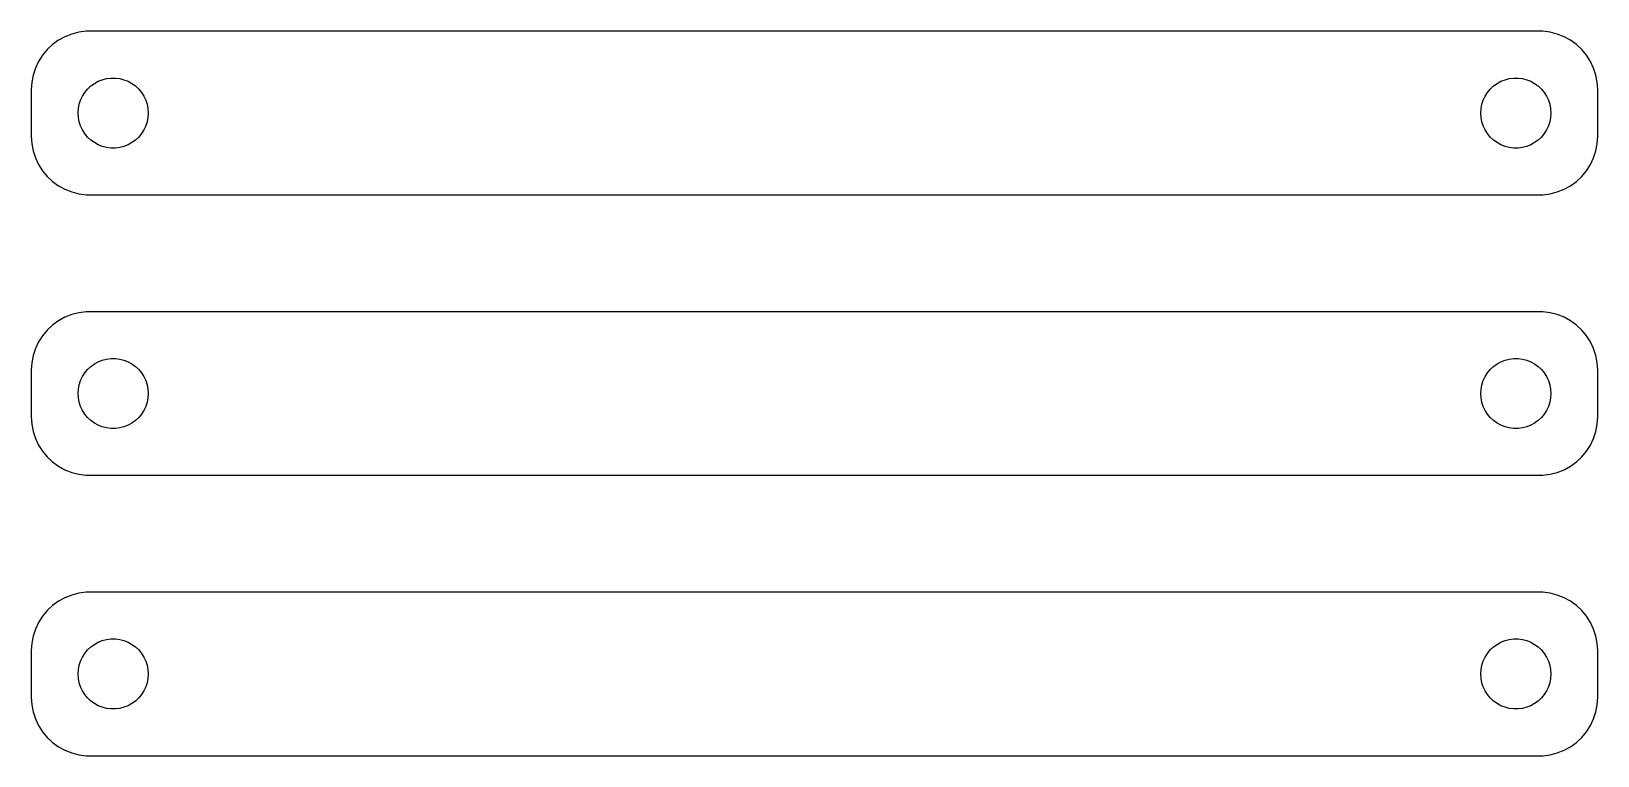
# Model space of a CAD drawing. Header units: metres. Extents: x -67 to 67, y 41 to 103.
import ezdxf

# ---------------------------------------------------------------- set-up
doc = ezdxf.new("R2010")
doc.units = ezdxf.units.M

msp = doc.modelspace()

# ---------------------------------------------------------------- linework, layer by layer
for p, q in [((-65.1871, 101.853), (-65.6448, 101.423)), ((-64.6791, 102.222), (-65.1871, 101.853)), ((-64.1289, 102.524), (-64.6791, 102.222)), ((-63.5451, 102.755), (-64.1289, 102.524)), ((-62.9369, 102.911), (-63.5451, 102.755)), ((-62.3139, 102.99), (-62.9369, 102.911)), ((62.3139, 102.99), (-62.3139, 102.99)), ((62.9369, 102.911), (62.3139, 102.99)), ((63.5451, 102.755), (62.9369, 102.911)), ((64.1289, 102.524), (63.5451, 102.755)), ((64.6791, 102.222), (64.1289, 102.524)), ((65.1871, 101.853), (64.6791, 102.222)), ((65.6448, 101.423), (65.1871, 101.853)), ((-66.0451, 100.939), (-66.3815, 100.409)), ((-65.6448, 101.423), (-66.0451, 100.939)), ((66.0451, 100.939), (65.6448, 101.423)), ((66.3815, 100.409), (66.0451, 100.939)), ((-66.8429, 99.2434), (-66.9606, 98.6267)), ((-66.6489, 99.8406), (-66.8429, 99.2434)), ((-66.3815, 100.409), (-66.6489, 99.8406)), ((66.6489, 99.8406), (66.3815, 100.409)), ((66.8429, 99.2434), (66.6489, 99.8406)), ((66.9606, 98.6267), (66.8429, 99.2434)), ((-66.9606, 98.6267), (-67, 98)), ((-67, 98), (-67, 94)), ((-62.427, 97.7634), (-62.1869, 98.0536)), ((-62.1869, 98.0536), (-61.9123, 98.3115)), ((-61.9123, 98.3115), (-61.6075, 98.533)), ((-61.6075, 98.533), (-61.2773, 98.7145)), ((-61.2773, 98.7145), (-60.927, 98.8532)), ((-60.927, 98.8532), (-60.5621, 98.9469)), ((-60.5621, 98.9469), (-60.1884, 98.9941)), ((-60.1884, 98.9941), (-59.8116, 98.9941)), ((-59.8116, 98.9941), (-59.4379, 98.9469)), ((-59.4379, 98.9469), (-59.0729, 98.8532)), ((-59.0729, 98.8532), (-58.7227, 98.7145)), ((-58.7227, 98.7145), (-58.3925, 98.533)), ((-58.3925, 98.533), (-58.0877, 98.3115)), ((-58.0877, 98.3115), (-57.8131, 98.0536)), ((-57.8131, 98.0536), (-57.5729, 97.7634)), ((57.5729, 97.7634), (57.8131, 98.0536)), ((57.8131, 98.0536), (58.0877, 98.3115)), ((58.0877, 98.3115), (58.3925, 98.533)), ((58.3925, 98.533), (58.7227, 98.7145)), ((58.7227, 98.7145), (59.0729, 98.8532)), ((59.0729, 98.8532), (59.4379, 98.9469)), ((59.4379, 98.9469), (59.8116, 98.9941)), ((59.8116, 98.9941), (60.1884, 98.9941)), ((60.1884, 98.9941), (60.5621, 98.9469)), ((60.5621, 98.9469), (60.927, 98.8532)), ((60.927, 98.8532), (61.2773, 98.7145)), ((61.2773, 98.7145), (61.6075, 98.533)), ((61.6075, 98.533), (61.9123, 98.3115)), ((61.9123, 98.3115), (62.1869, 98.0536)), ((62.1869, 98.0536), (62.427, 97.7634)), ((67, 98), (66.9606, 98.6267)), ((67, 94), (67, 98)), ((-62.9763, 96.376), (-62.9057, 96.7461)), ((-62.9057, 96.7461), (-62.7893, 97.1044)), ((-62.7893, 97.1044), (-62.6289, 97.4453)), ((-62.6289, 97.4453), (-62.427, 97.7634)), ((-57.5729, 97.7634), (-57.3711, 97.4453)), ((-57.3711, 97.4453), (-57.2107, 97.1044)), ((-57.2107, 97.1044), (-57.0942, 96.7461)), ((-57.0942, 96.7461), (-57.0237, 96.376)), ((57.0237, 96.376), (57.0942, 96.7461)), ((57.0942, 96.7461), (57.2107, 97.1044)), ((57.2107, 97.1044), (57.3711, 97.4453)), ((57.3711, 97.4453), (57.5729, 97.7634)), ((62.427, 97.7634), (62.6289, 97.4453)), ((62.6289, 97.4453), (62.7893, 97.1044)), ((62.7893, 97.1044), (62.9057, 96.7461)), ((62.9057, 96.7461), (62.9763, 96.376)), ((-63, 96), (-62.9763, 96.376)), ((-62.9763, 95.624), (-63, 96)), ((-62.9057, 95.2539), (-62.9763, 95.624)), ((-62.7893, 94.8956), (-62.9057, 95.2539)), ((-57.0942, 95.2539), (-57.2107, 94.8956)), ((-57.0237, 95.624), (-57.0942, 95.2539)), ((-57.0237, 96.376), (-57, 96)), ((-57, 96), (-57.0237, 95.624)), ((57, 96), (57.0237, 96.376)), ((57.0237, 95.624), (57, 96)), ((57.0942, 95.2539), (57.0237, 95.624)), ((57.2107, 94.8956), (57.0942, 95.2539)), ((62.9057, 95.2539), (62.7893, 94.8956)), ((62.9763, 95.624), (62.9057, 95.2539)), ((62.9763, 96.376), (63, 96)), ((63, 96), (62.9763, 95.624)), ((-67, 94), (-66.9606, 93.3733)), ((-62.6289, 94.5547), (-62.7893, 94.8956)), ((-62.427, 94.2366), (-62.6289, 94.5547)), ((-62.1869, 93.9464), (-62.427, 94.2366)), ((-61.9123, 93.6885), (-62.1869, 93.9464)), ((-57.8131, 93.9464), (-58.0877, 93.6885)), ((-57.5729, 94.2366), (-57.8131, 93.9464)), ((-57.3711, 94.5547), (-57.5729, 94.2366)), ((-57.2107, 94.8956), (-57.3711, 94.5547)), ((57.3711, 94.5547), (57.2107, 94.8956)), ((57.5729, 94.2366), (57.3711, 94.5547)), ((57.8131, 93.9464), (57.5729, 94.2366)), ((58.0877, 93.6885), (57.8131, 93.9464)), ((62.1869, 93.9464), (61.9123, 93.6885)), ((62.427, 94.2366), (62.1869, 93.9464)), ((62.6289, 94.5547), (62.427, 94.2366)), ((62.7893, 94.8956), (62.6289, 94.5547)), ((66.9606, 93.3733), (67, 94)), ((-66.9606, 93.3733), (-66.8429, 92.7566)), ((-66.8429, 92.7566), (-66.6489, 92.1594)), ((-61.6075, 93.467), (-61.9123, 93.6885)), ((-61.2773, 93.2855), (-61.6075, 93.467)), ((-60.927, 93.1468), (-61.2773, 93.2855)), ((-60.5621, 93.0531), (-60.927, 93.1468)), ((-60.1884, 93.0059), (-60.5621, 93.0531)), ((-59.8116, 93.0059), (-60.1884, 93.0059)), ((-59.4379, 93.0531), (-59.8116, 93.0059)), ((-59.0729, 93.1468), (-59.4379, 93.0531)), ((-58.7227, 93.2855), (-59.0729, 93.1468)), ((-58.3925, 93.467), (-58.7227, 93.2855)), ((-58.0877, 93.6885), (-58.3925, 93.467)), ((58.3925, 93.467), (58.0877, 93.6885)), ((58.7227, 93.2855), (58.3925, 93.467)), ((59.0729, 93.1468), (58.7227, 93.2855)), ((59.4379, 93.0531), (59.0729, 93.1468)), ((59.8116, 93.0059), (59.4379, 93.0531)), ((60.1884, 93.0059), (59.8116, 93.0059)), ((60.5621, 93.0531), (60.1884, 93.0059)), ((60.927, 93.1468), (60.5621, 93.0531)), ((61.2773, 93.2855), (60.927, 93.1468)), ((61.6075, 93.467), (61.2773, 93.2855)), ((61.9123, 93.6885), (61.6075, 93.467)), ((66.6489, 92.1594), (66.8429, 92.7566)), ((66.8429, 92.7566), (66.9606, 93.3733)), ((-66.6489, 92.1594), (-66.3815, 91.5912)), ((-66.3815, 91.5912), (-66.0451, 91.0611)), ((66.0451, 91.0611), (66.3815, 91.5912)), ((66.3815, 91.5912), (66.6489, 92.1594)), ((-66.0451, 91.0611), (-65.6448, 90.5773)), ((-65.6448, 90.5773), (-65.1871, 90.1474)), ((-65.1871, 90.1474), (-64.6791, 89.7784)), ((64.6791, 89.7784), (65.1871, 90.1474)), ((65.1871, 90.1474), (65.6448, 90.5773)), ((65.6448, 90.5773), (66.0451, 91.0611)), ((-64.6791, 89.7784), (-64.1289, 89.4759)), ((-64.1289, 89.4759), (-63.5451, 89.2447)), ((-63.5451, 89.2447), (-62.9369, 89.0886)), ((-62.9369, 89.0886), (-62.3139, 89.0099)), ((-62.3139, 89.0099), (62.3139, 89.0099)), ((62.3139, 89.0099), (62.9369, 89.0886)), ((62.9369, 89.0886), (63.5451, 89.2447)), ((63.5451, 89.2447), (64.1289, 89.4759)), ((64.1289, 89.4759), (64.6791, 89.7784)), ((-65.1871, 77.8526), (-65.6448, 77.4227)), ((-64.6791, 78.2216), (-65.1871, 77.8526)), ((-64.1289, 78.5241), (-64.6791, 78.2216)), ((-63.5451, 78.7553), (-64.1289, 78.5241)), ((-62.9369, 78.9114), (-63.5451, 78.7553)), ((-62.3139, 78.9901), (-62.9369, 78.9114)), ((62.3139, 78.9901), (-62.3139, 78.9901)), ((62.9369, 78.9114), (62.3139, 78.9901)), ((63.5451, 78.7553), (62.9369, 78.9114)), ((64.1289, 78.5241), (63.5451, 78.7553)), ((64.6791, 78.2216), (64.1289, 78.5241)), ((65.1871, 77.8526), (64.6791, 78.2216)), ((65.6448, 77.4227), (65.1871, 77.8526)), ((-66.3815, 76.4088), (-66.6489, 75.8406)), ((-66.0451, 76.9389), (-66.3815, 76.4088)), ((-65.6448, 77.4227), (-66.0451, 76.9389)), ((66.0451, 76.9389), (65.6448, 77.4227)), ((66.3815, 76.4088), (66.0451, 76.9389)), ((66.6489, 75.8406), (66.3815, 76.4088)), ((-66.8429, 75.2434), (-66.9606, 74.6267)), ((-66.6489, 75.8406), (-66.8429, 75.2434)), ((66.8429, 75.2434), (66.6489, 75.8406)), ((66.9606, 74.6267), (66.8429, 75.2434)), ((-66.9606, 74.6267), (-67, 74)), ((-67, 74), (-67, 70)), ((-62.6289, 73.4453), (-62.427, 73.7634)), ((-62.427, 73.7634), (-62.1869, 74.0536)), ((-62.1869, 74.0536), (-61.9123, 74.3115)), ((-61.9123, 74.3115), (-61.6075, 74.533)), ((-61.6075, 74.533), (-61.2773, 74.7145)), ((-61.2773, 74.7145), (-60.927, 74.8532)), ((-60.927, 74.8532), (-60.5621, 74.9469)), ((-60.5621, 74.9469), (-60.1884, 74.9941)), ((-60.1884, 74.9941), (-59.8116, 74.9941)), ((-59.8116, 74.9941), (-59.4379, 74.9469)), ((-59.4379, 74.9469), (-59.0729, 74.8532)), ((-59.0729, 74.8532), (-58.7227, 74.7145)), ((-58.7227, 74.7145), (-58.3925, 74.533)), ((-58.3925, 74.533), (-58.0877, 74.3115)), ((-58.0877, 74.3115), (-57.8131, 74.0536)), ((-57.8131, 74.0536), (-57.5729, 73.7634)), ((-57.5729, 73.7634), (-57.3711, 73.4453)), ((57.3711, 73.4453), (57.5729, 73.7634)), ((57.5729, 73.7634), (57.8131, 74.0536)), ((57.8131, 74.0536), (58.0877, 74.3115)), ((58.0877, 74.3115), (58.3925, 74.533)), ((58.3925, 74.533), (58.7227, 74.7145)), ((58.7227, 74.7145), (59.0729, 74.8532)), ((59.0729, 74.8532), (59.4379, 74.9469)), ((59.4379, 74.9469), (59.8116, 74.9941)), ((59.8116, 74.9941), (60.1884, 74.9941)), ((60.1884, 74.9941), (60.5621, 74.9469)), ((60.5621, 74.9469), (60.927, 74.8532)), ((60.927, 74.8532), (61.2773, 74.7145)), ((61.2773, 74.7145), (61.6075, 74.533)), ((61.6075, 74.533), (61.9123, 74.3115)), ((61.9123, 74.3115), (62.1869, 74.0536)), ((62.1869, 74.0536), (62.427, 73.7634)), ((62.427, 73.7634), (62.6289, 73.4453)), ((67, 74), (66.9606, 74.6267)), ((67, 70), (67, 74)), ((-63, 72), (-62.9763, 72.376)), ((-62.9763, 72.376), (-62.9057, 72.7461)), ((-62.9057, 72.7461), (-62.7893, 73.1044)), ((-62.7893, 73.1044), (-62.6289, 73.4453)), ((-57.3711, 73.4453), (-57.2107, 73.1044)), ((-57.2107, 73.1044), (-57.0942, 72.7461)), ((-57.0942, 72.7461), (-57.0237, 72.376)), ((-57.0237, 72.376), (-57, 72)), ((57, 72), (57.0237, 72.376)), ((57.0237, 72.376), (57.0942, 72.7461)), ((57.0942, 72.7461), (57.2107, 73.1044)), ((57.2107, 73.1044), (57.3711, 73.4453)), ((62.6289, 73.4453), (62.7893, 73.1044)), ((62.7893, 73.1044), (62.9057, 72.7461)), ((62.9057, 72.7461), (62.9763, 72.376)), ((62.9763, 72.376), (63, 72)), ((-62.9763, 71.624), (-63, 72)), ((-62.9057, 71.2539), (-62.9763, 71.624)), ((-62.7893, 70.8956), (-62.9057, 71.2539)), ((-57.0942, 71.2539), (-57.2107, 70.8956)), ((-57.0237, 71.624), (-57.0942, 71.2539)), ((-57, 72), (-57.0237, 71.624)), ((57.0237, 71.624), (57, 72)), ((57.0942, 71.2539), (57.0237, 71.624)), ((57.2107, 70.8956), (57.0942, 71.2539)), ((62.9057, 71.2539), (62.7893, 70.8956)), ((62.9763, 71.624), (62.9057, 71.2539)), ((63, 72), (62.9763, 71.624)), ((-67, 70), (-66.9606, 69.3733)), ((-62.6289, 70.5547), (-62.7893, 70.8956)), ((-62.427, 70.2366), (-62.6289, 70.5547)), ((-62.1869, 69.9464), (-62.427, 70.2366)), ((-61.9123, 69.6885), (-62.1869, 69.9464)), ((-61.6075, 69.467), (-61.9123, 69.6885)), ((-58.0877, 69.6885), (-58.3925, 69.467)), ((-57.8131, 69.9464), (-58.0877, 69.6885)), ((-57.5729, 70.2366), (-57.8131, 69.9464)), ((-57.3711, 70.5547), (-57.5729, 70.2366)), ((-57.2107, 70.8956), (-57.3711, 70.5547)), ((57.3711, 70.5547), (57.2107, 70.8956)), ((57.5729, 70.2366), (57.3711, 70.5547)), ((57.8131, 69.9464), (57.5729, 70.2366)), ((58.0877, 69.6885), (57.8131, 69.9464)), ((58.3925, 69.467), (58.0877, 69.6885)), ((61.9123, 69.6885), (61.6075, 69.467)), ((62.1869, 69.9464), (61.9123, 69.6885)), ((62.427, 70.2366), (62.1869, 69.9464)), ((62.6289, 70.5547), (62.427, 70.2366)), ((62.7893, 70.8956), (62.6289, 70.5547)), ((66.9606, 69.3733), (67, 70)), ((-66.9606, 69.3733), (-66.8429, 68.7566)), ((-66.8429, 68.7566), (-66.6489, 68.1594)), ((-61.2773, 69.2855), (-61.6075, 69.467)), ((-60.927, 69.1468), (-61.2773, 69.2855)), ((-60.5621, 69.0531), (-60.927, 69.1468)), ((-60.1884, 69.0059), (-60.5621, 69.0531)), ((-59.8116, 69.0059), (-60.1884, 69.0059)), ((-59.4379, 69.0531), (-59.8116, 69.0059)), ((-59.0729, 69.1468), (-59.4379, 69.0531)), ((-58.7227, 69.2855), (-59.0729, 69.1468)), ((-58.3925, 69.467), (-58.7227, 69.2855)), ((58.7227, 69.2855), (58.3925, 69.467)), ((59.0729, 69.1468), (58.7227, 69.2855)), ((59.4379, 69.0531), (59.0729, 69.1468)), ((59.8116, 69.0059), (59.4379, 69.0531)), ((60.1884, 69.0059), (59.8116, 69.0059)), ((60.5621, 69.0531), (60.1884, 69.0059)), ((60.927, 69.1468), (60.5621, 69.0531)), ((61.2773, 69.2855), (60.927, 69.1468)), ((61.6075, 69.467), (61.2773, 69.2855)), ((66.6489, 68.1594), (66.8429, 68.7566)), ((66.8429, 68.7566), (66.9606, 69.3733)), ((-66.6489, 68.1594), (-66.3815, 67.5912)), ((-66.3815, 67.5912), (-66.0451, 67.0611)), ((-66.0451, 67.0611), (-65.6448, 66.5773)), ((65.6448, 66.5773), (66.0451, 67.0611)), ((66.0451, 67.0611), (66.3815, 67.5912)), ((66.3815, 67.5912), (66.6489, 68.1594)), ((-65.6448, 66.5773), (-65.1871, 66.1474)), ((-65.1871, 66.1474), (-64.6791, 65.7784)), ((-64.6791, 65.7784), (-64.1289, 65.4759)), ((64.1289, 65.4759), (64.6791, 65.7784)), ((64.6791, 65.7784), (65.1871, 66.1474)), ((65.1871, 66.1474), (65.6448, 66.5773)), ((-64.1289, 65.4759), (-63.5451, 65.2447)), ((-63.5451, 65.2447), (-62.9369, 65.0886)), ((-62.9369, 65.0886), (-62.3139, 65.0099)), ((-62.3139, 65.0099), (62.3139, 65.0099)), ((62.3139, 65.0099), (62.9369, 65.0886)), ((62.9369, 65.0886), (63.5451, 65.2447)), ((63.5451, 65.2447), (64.1289, 65.4759)), ((-62.3139, 54.9901), (-62.9369, 54.9114)), ((62.3139, 54.9901), (-62.3139, 54.9901)), ((62.9369, 54.9114), (62.3139, 54.9901)), ((-65.1871, 53.8526), (-65.6448, 53.4227)), ((-64.6791, 54.2216), (-65.1871, 53.8526)), ((-64.1289, 54.5241), (-64.6791, 54.2216)), ((-63.5451, 54.7553), (-64.1289, 54.5241)), ((-62.9369, 54.9114), (-63.5451, 54.7553)), ((63.5451, 54.7553), (62.9369, 54.9114)), ((64.1289, 54.5241), (63.5451, 54.7553)), ((64.6791, 54.2216), (64.1289, 54.5241)), ((65.1871, 53.8526), (64.6791, 54.2216)), ((65.6448, 53.4227), (65.1871, 53.8526)), ((-66.3815, 52.4088), (-66.6489, 51.8406)), ((-66.0451, 52.9389), (-66.3815, 52.4088)), ((-65.6448, 53.4227), (-66.0451, 52.9389)), ((66.0451, 52.9389), (65.6448, 53.4227)), ((66.3815, 52.4088), (66.0451, 52.9389)), ((66.6489, 51.8406), (66.3815, 52.4088)), ((-66.8429, 51.2434), (-66.9606, 50.6267)), ((-66.6489, 51.8406), (-66.8429, 51.2434)), ((-60.927, 50.8532), (-60.5621, 50.9469)), ((-60.5621, 50.9469), (-60.1884, 50.9941)), ((-60.1884, 50.9941), (-59.8116, 50.9941)), ((-59.8116, 50.9941), (-59.4379, 50.9469)), ((-59.4379, 50.9469), (-59.0729, 50.8532)), ((59.0729, 50.8532), (59.4379, 50.9469)), ((59.4379, 50.9469), (59.8116, 50.9941)), ((59.8116, 50.9941), (60.1884, 50.9941)), ((60.1884, 50.9941), (60.5621, 50.9469)), ((60.5621, 50.9469), (60.927, 50.8532)), ((66.8429, 51.2434), (66.6489, 51.8406)), ((66.9606, 50.6267), (66.8429, 51.2434)), ((-66.9606, 50.6267), (-67, 50)), ((-67, 50), (-67, 46)), ((-62.6289, 49.4453), (-62.427, 49.7634)), ((-62.427, 49.7634), (-62.1869, 50.0536)), ((-62.1869, 50.0536), (-61.9123, 50.3115)), ((-61.9123, 50.3115), (-61.6075, 50.533)), ((-61.6075, 50.533), (-61.2773, 50.7145)), ((-61.2773, 50.7145), (-60.927, 50.8532)), ((-59.0729, 50.8532), (-58.7227, 50.7145)), ((-58.7227, 50.7145), (-58.3925, 50.533)), ((-58.3925, 50.533), (-58.0877, 50.3115)), ((-58.0877, 50.3115), (-57.8131, 50.0536)), ((-57.8131, 50.0536), (-57.5729, 49.7634)), ((-57.5729, 49.7634), (-57.3711, 49.4453)), ((57.3711, 49.4453), (57.5729, 49.7634)), ((57.5729, 49.7634), (57.8131, 50.0536)), ((57.8131, 50.0536), (58.0877, 50.3115)), ((58.0877, 50.3115), (58.3925, 50.533)), ((58.3925, 50.533), (58.7227, 50.7145)), ((58.7227, 50.7145), (59.0729, 50.8532)), ((60.927, 50.8532), (61.2773, 50.7145)), ((61.2773, 50.7145), (61.6075, 50.533)), ((61.6075, 50.533), (61.9123, 50.3115)), ((61.9123, 50.3115), (62.1869, 50.0536)), ((62.1869, 50.0536), (62.427, 49.7634)), ((62.427, 49.7634), (62.6289, 49.4453)), ((67, 50), (66.9606, 50.6267)), ((67, 46), (67, 50)), ((-63, 48), (-62.9763, 48.376)), ((-62.9763, 48.376), (-62.9057, 48.7461)), ((-62.9057, 48.7461), (-62.7893, 49.1044)), ((-62.7893, 49.1044), (-62.6289, 49.4453)), ((-57.3711, 49.4453), (-57.2107, 49.1044)), ((-57.2107, 49.1044), (-57.0942, 48.7461)), ((-57.0942, 48.7461), (-57.0237, 48.376)), ((-57.0237, 48.376), (-57, 48)), ((57, 48), (57.0237, 48.376)), ((57.0237, 48.376), (57.0942, 48.7461)), ((57.0942, 48.7461), (57.2107, 49.1044)), ((57.2107, 49.1044), (57.3711, 49.4453)), ((62.6289, 49.4453), (62.7893, 49.1044)), ((62.7893, 49.1044), (62.9057, 48.7461)), ((62.9057, 48.7461), (62.9763, 48.376)), ((62.9763, 48.376), (63, 48)), ((-62.9763, 47.624), (-63, 48)), ((-62.9057, 47.2539), (-62.9763, 47.624)), ((-62.7893, 46.8956), (-62.9057, 47.2539)), ((-57.0942, 47.2539), (-57.2107, 46.8956)), ((-57.0237, 47.624), (-57.0942, 47.2539)), ((-57, 48), (-57.0237, 47.624)), ((57.0237, 47.624), (57, 48)), ((57.0942, 47.2539), (57.0237, 47.624)), ((57.2107, 46.8956), (57.0942, 47.2539)), ((62.9057, 47.2539), (62.7893, 46.8956)), ((62.9763, 47.624), (62.9057, 47.2539)), ((63, 48), (62.9763, 47.624)), ((-67, 46), (-66.9606, 45.3733)), ((-62.6289, 46.5547), (-62.7893, 46.8956)), ((-62.427, 46.2366), (-62.6289, 46.5547)), ((-62.1869, 45.9464), (-62.427, 46.2366)), ((-61.9123, 45.6885), (-62.1869, 45.9464)), ((-61.6075, 45.467), (-61.9123, 45.6885)), ((-58.0877, 45.6885), (-58.3925, 45.467)), ((-57.8131, 45.9464), (-58.0877, 45.6885)), ((-57.5729, 46.2366), (-57.8131, 45.9464)), ((-57.3711, 46.5547), (-57.5729, 46.2366)), ((-57.2107, 46.8956), (-57.3711, 46.5547)), ((57.3711, 46.5547), (57.2107, 46.8956)), ((57.5729, 46.2366), (57.3711, 46.5547)), ((57.8131, 45.9464), (57.5729, 46.2366)), ((58.0877, 45.6885), (57.8131, 45.9464)), ((58.3925, 45.467), (58.0877, 45.6885)), ((61.9123, 45.6885), (61.6075, 45.467)), ((62.1869, 45.9464), (61.9123, 45.6885)), ((62.427, 46.2366), (62.1869, 45.9464)), ((62.6289, 46.5547), (62.427, 46.2366)), ((62.7893, 46.8956), (62.6289, 46.5547)), ((66.9606, 45.3733), (67, 46)), ((-66.9606, 45.3733), (-66.8429, 44.7566)), ((-66.8429, 44.7566), (-66.6489, 44.1594)), ((-61.2773, 45.2855), (-61.6075, 45.467)), ((-60.927, 45.1468), (-61.2773, 45.2855)), ((-60.5621, 45.0531), (-60.927, 45.1468)), ((-60.1884, 45.0059), (-60.5621, 45.0531)), ((-59.8116, 45.0059), (-60.1884, 45.0059)), ((-59.4379, 45.0531), (-59.8116, 45.0059)), ((-59.0729, 45.1468), (-59.4379, 45.0531)), ((-58.7227, 45.2855), (-59.0729, 45.1468)), ((-58.3925, 45.467), (-58.7227, 45.2855)), ((58.7227, 45.2855), (58.3925, 45.467)), ((59.0729, 45.1468), (58.7227, 45.2855)), ((59.4379, 45.0531), (59.0729, 45.1468)), ((59.8116, 45.0059), (59.4379, 45.0531)), ((60.1884, 45.0059), (59.8116, 45.0059)), ((60.5621, 45.0531), (60.1884, 45.0059)), ((60.927, 45.1468), (60.5621, 45.0531)), ((61.2773, 45.2855), (60.927, 45.1468)), ((61.6075, 45.467), (61.2773, 45.2855)), ((66.6489, 44.1594), (66.8429, 44.7566)), ((66.8429, 44.7566), (66.9606, 45.3733)), ((-66.6489, 44.1594), (-66.3815, 43.5912)), ((-66.3815, 43.5912), (-66.0451, 43.0611)), ((-66.0451, 43.0611), (-65.6448, 42.5773)), ((65.6448, 42.5773), (66.0451, 43.0611)), ((66.0451, 43.0611), (66.3815, 43.5912)), ((66.3815, 43.5912), (66.6489, 44.1594)), ((-65.6448, 42.5773), (-65.1871, 42.1474)), ((-65.1871, 42.1474), (-64.6791, 41.7784)), ((-64.6791, 41.7784), (-64.1289, 41.4759)), ((64.1289, 41.4759), (64.6791, 41.7784)), ((64.6791, 41.7784), (65.1871, 42.1474)), ((65.1871, 42.1474), (65.6448, 42.5773)), ((-64.1289, 41.4759), (-63.5451, 41.2447)), ((-63.5451, 41.2447), (-62.9369, 41.0886)), ((-62.9369, 41.0886), (-62.3139, 41.0099)), ((-62.3139, 41.0099), (62.3139, 41.0099)), ((62.3139, 41.0099), (62.9369, 41.0886)), ((62.9369, 41.0886), (63.5451, 41.2447)), ((63.5451, 41.2447), (64.1289, 41.4759))]:
    msp.add_line(p, q)

doc.saveas('drawing.dxf')
